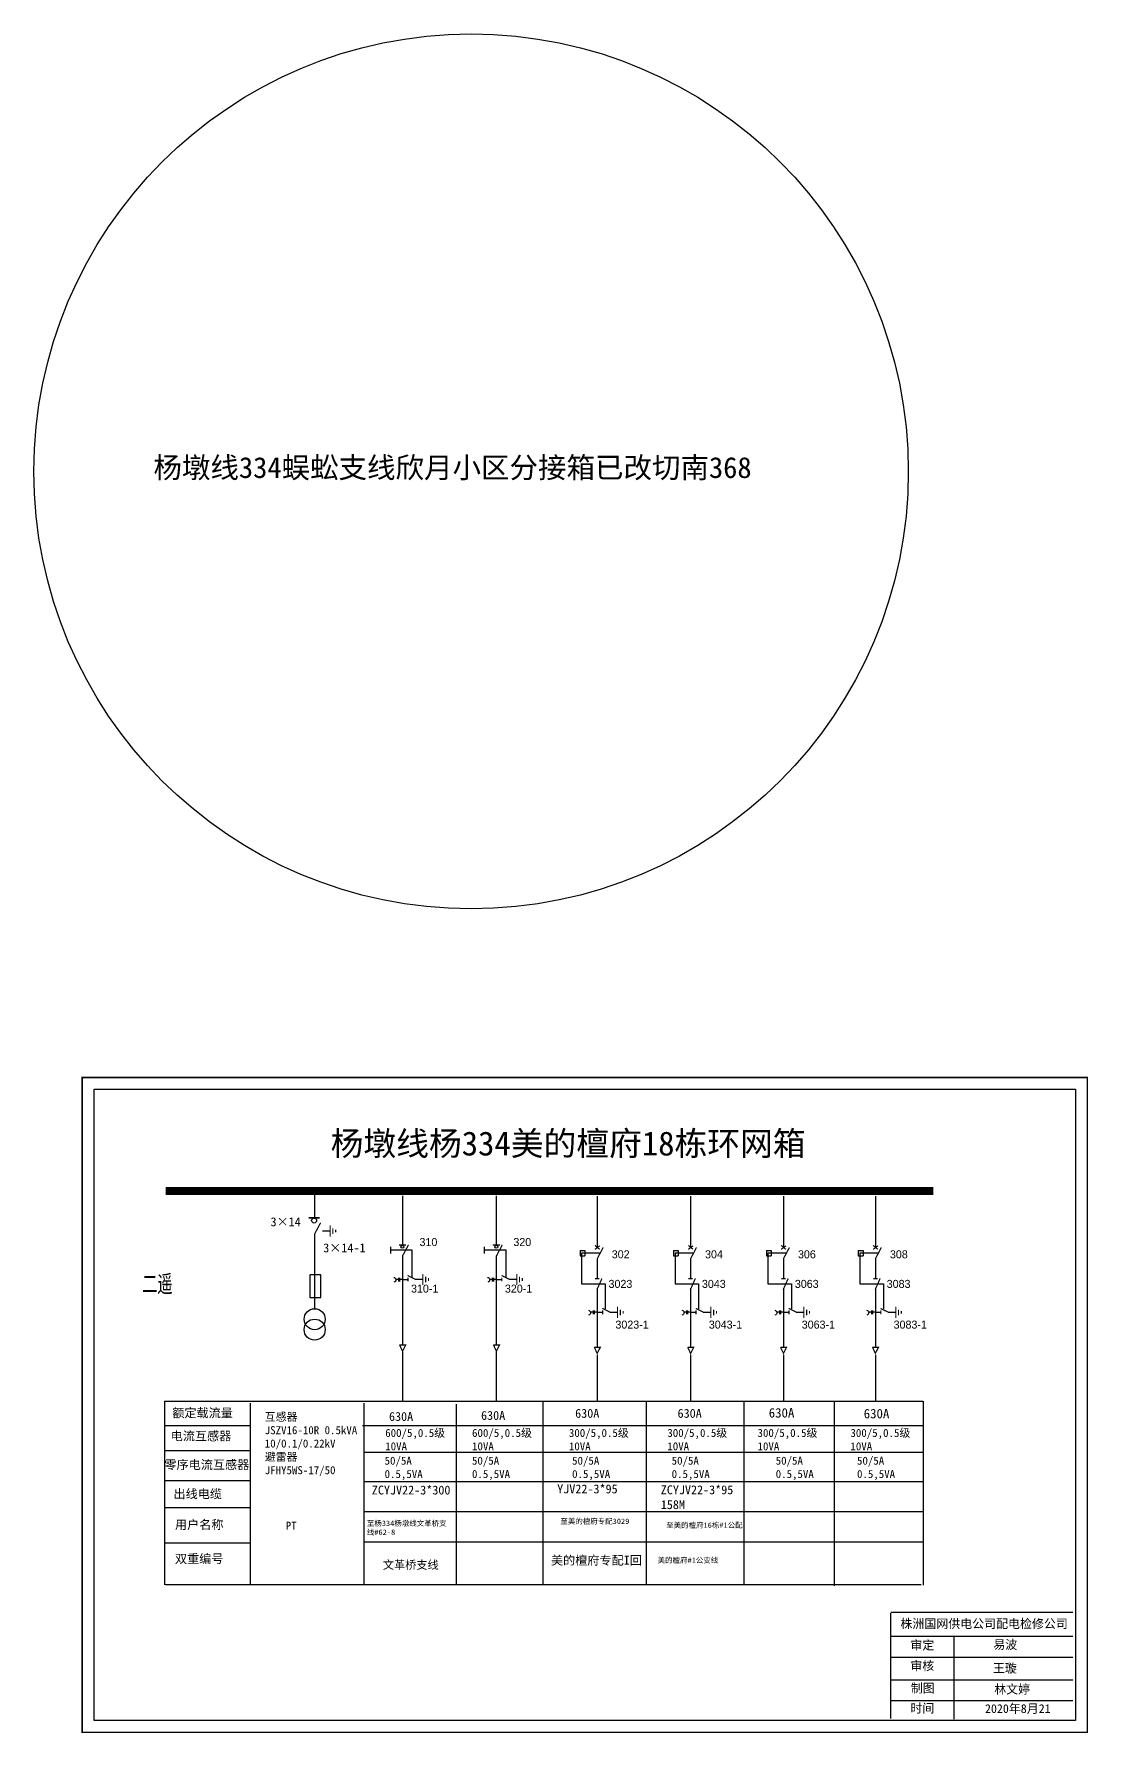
# Model space of a CAD drawing. Extents: x -51 to 361, y -348 to -135.
# Drawn here: x -50.8 to 80.8, y -348.5 to -136.5 of the extents above; entities that cross this region are included whole.
import ezdxf

# ---------------------------------------------------------------- set-up
doc = ezdxf.new("R2010")
doc.units = 0
doc.header["$LTSCALE"] = 0.774411
doc.linetypes.add('ACAD_ISO02W100', pattern=[15, 12, -3])
doc.linetypes.add('CENTER', pattern=[50.8, 31.75, -6.35, 6.35, -6.35])
doc.layers.get('0').update_dxf_attribs({"linetype": 'CONTINUOUS'})
doc.layers.add('2', color=7, linetype='CONTINUOUS')
doc.layers.add('3', color=7, linetype='CONTINUOUS')
doc.styles.add('HZ', font='')
doc.styles.add('hztxt_txtstyle_0.00_0_0', font='simkai.ttf')
doc.styles.add('hztxt_txtstyle_1.80_0_0', font='', dxfattribs={"height": 1.8, "bigfont": 'hztxt.shx'})
doc.styles.add('hztxt_txtstyle_2.70_0_0', font='simkai.ttf', dxfattribs={"height": 2.7})
doc.styles.add('字体', font='simkai_0.ttf', dxfattribs={"height": 2.5})
doc.styles.add('宋体', font='', dxfattribs={"width": 0.65})
doc.styles.get('HZ').set_extended_font_data('SimSun')
doc.styles.get('hztxt_txtstyle_1.80_0_0').set_extended_font_data('hztxt')
doc.styles.get('宋体').set_extended_font_data('SimSun')

# ---------------------------------------------------------------- blocks, each defined once
blk = doc.blocks.new('JD')
for points in [[(-2, 0.2), (-2, -0.2), (2, 0.2), (2, -0.2)], [(1, -1.2), (1, -0.8), (-1, -1.2), (-1, -0.8)], [(-0.5, -1.8), (-0.5, -2.2), (0.5, -1.8), (0.5, -2.2)]]:
    blk.add_trace(points)

msp = doc.modelspace()

# ---------------------------------------------------------------- linework, layer by layer
at = {"color": 0}
for p, q in [((-15.78, -280.84, 0.01), (-15.78, -284.13, 0.01)), ((-4.8, -281.44, 0.01), (-4.8, -287.55, 0.01)), ((6.92, -281.44, 0.01), (6.92, -287.55, 0.01)), ((19.51, -281.47, 0.01), (19.51, -287.89, 0.01)), ((31.17, -281.47, 0.01), (31.17, -287.89, 0.01)), ((42.76, -281.47, 0.01), (42.76, -287.89, 0.01)), ((54.24, -281.47, 0.01), (54.24, -287.89, 0.01)), ((-15.77, -286.16, 0.01), (-15.77, -295.49, 0.01)), ((-14.78, -285.79, 0.01), (-13.84, -285.79, 0.01)), ((17.38, -288.24, 0.01), (17.98, -288.24, 0.01)), ((17.38, -288.24, 0.01), (17.38, -288.9, 0.01)), ((17.98, -288.24, 0.01), (17.98, -288.9, 0.01)), ((29.04, -288.24, 0.01), (29.63, -288.24, 0.01)), ((29.04, -288.24, 0.01), (29.04, -288.9, 0.01)), ((29.63, -288.24, 0.01), (29.63, -288.9, 0.01)), ((40.63, -288.24, 0.01), (41.23, -288.24, 0.01)), ((40.63, -288.24, 0.01), (40.63, -288.9, 0.01)), ((41.23, -288.24, 0.01), (41.23, -288.9, 0.01)), ((52.11, -288.24, 0.01), (52.71, -288.24, 0.01)), ((52.11, -288.24, 0.01), (52.11, -288.9, 0.01)), ((52.71, -288.24, 0.01), (52.71, -288.9, 0.01)), ((-4.8, -288.91, 0.01), (-4.8, -300.01, 0.01)), ((6.92, -288.91, 0.01), (6.92, -300.01, 0.01)), ((17.38, -288.9, 0.01), (17.98, -288.9, 0.01)), ((19.51, -289.25, 0.01), (19.51, -291.73, 0.01)), ((29.04, -288.9, 0.01), (29.63, -288.9, 0.01)), ((31.17, -289.25, 0.01), (31.17, -291.73, 0.01)), ((40.63, -288.9, 0.01), (41.23, -288.9, 0.01)), ((42.76, -289.25, 0.01), (42.76, -291.73, 0.01)), ((52.11, -288.9, 0.01), (52.71, -288.9, 0.01)), ((54.24, -289.25, 0.01), (54.24, -291.73, 0.01)), ((-4.8, -291.86, 0.01), (-4.11, -291.86, 0.01)), ((-3.2, -291.84, 0.01), (-2.26, -291.84, 0.01)), ((6.92, -291.86, 0.01), (7.61, -291.86, 0.01)), ((8.51, -291.84, 0.01), (9.45, -291.84, 0.01)), ((19.51, -292.96, 0.01), (19.51, -300.27, 0.01)), ((31.17, -292.96, 0.01), (31.17, -300.27, 0.01)), ((42.76, -292.96, 0.01), (42.76, -300.27, 0.01)), ((54.24, -292.96, 0.01), (54.24, -300.27, 0.01)), ((19.51, -295.96, 0.01), (20.2, -295.96, 0.01)), ((21.1, -295.95, 0.01), (22.04, -295.95, 0.01)), ((31.17, -295.96, 0.01), (31.86, -295.96, 0.01)), ((32.76, -295.95, 0.01), (33.7, -295.95, 0.01)), ((42.76, -295.96, 0.01), (43.45, -295.96, 0.01)), ((44.36, -295.95, 0.01), (45.3, -295.95, 0.01)), ((54.24, -295.96, 0.01), (54.93, -295.96, 0.01)), ((55.83, -295.95, 0.01), (56.78, -295.95, 0.01)), ((-23.72, -310.12, 0.01), (-34.43, -310.12, 0.01)), ((-23.76, -313.26, 0.01), (-34.47, -313.26, 0.01)), ((-23.76, -316.98, 0.01), (-34.47, -316.98, 0.01)), ((-23.8, -320.37, 0.01), (-34.51, -320.37, 0.01)), ((-23.77, -324.78, 0.01), (-34.47, -324.78, 0.01))]:
    msp.add_line(p, q, dxfattribs=at)
at = {"color": 0, "linetype": 'ACAD_ISO02W100'}
for p, q in [((17.57, -288.58, 0.01), (17.57, -292.39, 0.01)), ((19.81, -288.58, 0.01), (17.57, -288.58, 0.01)), ((29.23, -288.58, 0.01), (29.23, -292.39, 0.01)), ((31.47, -288.58, 0.01), (29.23, -288.58, 0.01)), ((40.82, -288.58, 0.01), (40.82, -292.39, 0.01)), ((43.06, -288.58, 0.01), (40.82, -288.58, 0.01)), ((52.3, -288.58, 0.01), (52.3, -292.39, 0.01)), ((54.54, -288.58, 0.01), (52.3, -288.58, 0.01)), ((17.57, -292.39, 0.01), (20.52, -292.39, 0.01)), ((20.52, -292.39, 0.01), (20.52, -295.54, 0.01)), ((29.23, -292.39, 0.01), (32.18, -292.39, 0.01)), ((32.18, -292.39, 0.01), (32.18, -295.54, 0.01)), ((40.82, -292.39, 0.01), (43.78, -292.39, 0.01)), ((43.78, -292.39, 0.01), (43.78, -295.54, 0.01)), ((52.3, -292.39, 0.01), (55.26, -292.39, 0.01)), ((55.26, -292.39, 0.01), (55.26, -295.54, 0.01))]:
    msp.add_line(p, q, dxfattribs=at)
at = {"color": 0, "linetype": 'CENTER'}
for p, q in [((-4.79, -300.91, 0.01), (-4.79, -307.05, 0.01)), ((6.92, -300.91, 0.01), (6.92, -307.05, 0.01)), ((19.51, -301.25, 0.01), (19.51, -307.02, 0.01)), ((31.17, -301.25, 0.01), (31.17, -307.02, 0.01)), ((42.77, -301.25, 0.01), (42.77, -307.02, 0.01)), ((54.24, -301.25, 0.01), (54.24, -307.02, 0.01))]:
    msp.add_line(p, q, dxfattribs=at)
at = {"color": 0, "linetype": 'Continuous'}
for p, q in [((-34.49, -307.03, 0.01), (60.17, -307.03, 0.01)), ((-34.45, -329.98, 0.01), (-34.45, -307.03, 0.01)), ((-23.82, -307.28, 0.01), (-23.82, -329.97, 0.01)), ((-9.61, -307.28, 0.01), (-9.61, -329.97, 0.01)), ((12.73, -307.08, 0.01), (12.73, -329.97, 0.01)), ((25.63, -307.08, 0.01), (25.63, -329.97, 0.01)), ((37.83, -307.09, 0.01), (37.83, -329.99, 0.01)), ((49.09, -307.17, 0.01), (49.09, -330.07, 0.01)), ((60.23, -307.05, 0.01), (60.23, -329.99, 0.01)), ((1.91, -307.43, 0.01), (1.91, -329.96, 0.01)), ((-9.79, -310.1, 0.01), (60.2, -310.1, 0.01)), ((-9.61, -313.39, 0.01), (60.23, -313.39, 0.01)), ((-9.61, -317.08, 0.01), (60.11, -317.08, 0.01)), ((-9.61, -320.81, 0.01), (60.3, -320.81, 0.01)), ((-9.61, -324.6, 0.01), (60.2, -324.6, 0.01)), ((59.96, -329.98, 0.01), (-34.37, -329.98, 0.01)), ((56.16, -336.38, 0.01), (78.91, -336.38, 0.01)), ((64.06, -336.38, 0.01), (64.06, -346.72, 0.01)), ((56.16, -338.97, 0.01), (78.91, -338.97, 0.01)), ((56.16, -341.8, 0.01), (78.91, -341.8, 0.01)), ((56.16, -344.39, 0.01), (78.91, -344.39, 0.01))]:
    msp.add_line(p, q, dxfattribs=at)
at = {"color": 0, "linetype": 'Continuous', "const_width": 0.182, "elevation": 0.01}
msp.add_lwpolyline([(-44.78, -266.66), (80.7, -266.66), (80.7, -348.36), (-44.78, -348.36)], close=True, dxfattribs=at)
at = {"color": 0, "linetype": 'Continuous', "elevation": 0.01}
msp.add_lwpolyline([(-43.3, -268.13), (79.23, -268.13), (79.23, -346.88), (-43.3, -346.88)], close=True, dxfattribs=at)
at = {"color": 0, "elevation": 0.01}
for points, const_width in [([(-34.37, -280.84), (61.47, -280.84)], 0.998), ([(-16.53, -284.17), (-15.13, -284.17)], 0.238), ([(-15.77, -286.2), (-15.02, -284.78)], 0.15), ([(-5.24, -287.57), (-4.36, -287.57)], 0.15), ([(-4.8, -288.95), (-4.05, -287.53)], 0.15), ([(6.48, -287.57), (7.36, -287.57)], 0.15), ([(6.92, -288.95), (7.67, -287.53)], 0.15), ([(19.23, -287.61), (19.82, -288.1)], 0.15), ([(19.22, -288.11), (19.83, -287.66)], 0.15), ([(19.51, -289.29), (20.26, -287.87)], 0.15), ([(30.89, -287.61), (31.47, -288.1)], 0.15), ([(30.88, -288.11), (31.49, -287.66)], 0.15), ([(31.17, -289.29), (31.91, -287.87)], 0.15), ([(42.48, -288.11), (43.09, -287.66)], 0.15), ([(42.48, -287.61), (43.07, -288.1)], 0.15), ([(42.76, -289.29), (43.51, -287.87)], 0.15), ([(53.96, -288.11), (54.56, -287.66)], 0.15), ([(53.96, -287.61), (54.55, -288.1)], 0.15), ([(54.24, -289.29), (54.99, -287.87)], 0.15), ([(-4.15, -291.36), (-3.15, -291.86)], 0.15), ([(-4.11, -291.63), (-4.11, -292.09)], 0.15), ([(7.57, -291.36), (8.57, -291.86)], 0.15), ([(7.61, -291.63), (7.61, -292.09)], 0.15), ([(19.24, -291.77), (19.79, -291.77)], 0.15), ([(19.48, -293.15), (20.11, -291.73)], 0.15), ([(30.9, -291.77), (31.45, -291.77)], 0.15), ([(31.14, -293.15), (31.77, -291.73)], 0.15), ([(42.5, -291.77), (43.05, -291.77)], 0.15), ([(42.73, -293.15), (43.36, -291.73)], 0.15), ([(53.97, -291.77), (54.53, -291.77)], 0.15), ([(54.21, -293.15), (54.84, -291.73)], 0.15), ([(20.16, -295.47), (21.16, -295.96)], 0.15), ([(20.2, -295.73), (20.2, -296.19)], 0.15), ([(31.82, -295.47), (32.82, -295.96)], 0.15), ([(31.86, -295.73), (31.86, -296.19)], 0.15), ([(43.42, -295.47), (44.41, -295.96)], 0.15), ([(43.45, -295.73), (43.45, -296.19)], 0.15), ([(54.89, -295.47), (55.89, -295.96)], 0.15), ([(54.93, -295.73), (54.93, -296.19)], 0.15), ([(-5.17, -300.04), (-4.4, -300.04), (-4.79, -300.81), (-5.16, -300.02)], 0.15), ([(6.55, -300.04), (7.31, -300.04), (6.92, -300.81), (6.56, -300.02)], 0.15), ([(19.14, -300.32), (19.9, -300.32), (19.51, -301.09), (19.15, -300.3)], 0.15), ([(30.8, -300.32), (31.56, -300.32), (31.17, -301.09), (30.81, -300.3)], 0.15), ([(42.4, -300.32), (43.16, -300.32), (42.77, -301.09), (42.4, -300.3)], 0.15), ([(53.87, -300.32), (54.63, -300.32), (54.24, -301.09), (53.88, -300.3)], 0.15)]:
    msp.add_lwpolyline(points, dxfattribs=dict(at, const_width=const_width))
for points in [[(-6.31, -287.8), (-6.31, -288.63)], [(5.41, -287.8), (5.41, -288.63)], [(-16.36, -291.32), (-16.36, -294.12), (-14.98, -294.12), (-14.98, -291.29), (-16.36, -291.29)], [(-5.3, -291.85), (-5.62, -291.85)], [(-5.3, -291.64), (-5.3, -292.1)], [(-5.16, -291.64), (-5.16, -292.1)], [(-4.8, -291.85), (-5.16, -291.85)], [(6.42, -291.85), (6.1, -291.85)], [(6.42, -291.64), (6.42, -292.1)], [(6.56, -291.64), (6.56, -292.1)], [(6.92, -291.85), (6.56, -291.85)], [(19, -295.96), (18.69, -295.96)], [(19, -295.75), (19, -296.2)], [(19.14, -295.75), (19.14, -296.2)], [(19.51, -295.96), (19.14, -295.96)], [(30.66, -295.96), (30.35, -295.96)], [(30.66, -295.75), (30.66, -296.2)], [(30.8, -295.75), (30.8, -296.2)], [(31.16, -295.96), (30.8, -295.96)], [(42.26, -295.96), (41.94, -295.96)], [(42.26, -295.75), (42.26, -296.2)], [(42.4, -295.75), (42.4, -296.2)], [(42.76, -295.96), (42.4, -295.96)], [(53.74, -295.96), (53.42, -295.96)], [(53.74, -295.75), (53.74, -296.2)], [(53.88, -295.75), (53.88, -296.2)], [(54.24, -295.96), (53.88, -295.96)]]:
    msp.add_lwpolyline(points, dxfattribs=at)
at = {"color": 0, "linetype": 'ACAD_ISO02W100', "elevation": 0.01}
for points in [[(-3.57, -291.63), (-3.57, -288.21), (-6.31, -288.21)], [(8.15, -291.63), (8.15, -288.21), (5.41, -288.21)]]:
    msp.add_lwpolyline(points, dxfattribs=at)
at = {"color": 0, "elevation": 0.01}
for points in [[(-5.89, -291.6, -0.877934), (-5.87, -292.2)], [(5.83, -291.6, -0.877934), (5.84, -292.2)], [(18.42, -295.7, -0.877934), (18.43, -296.31)], [(30.08, -295.7, -0.877934), (30.09, -296.31)], [(41.68, -295.7, -0.877934), (41.69, -296.31)], [(53.15, -295.7, -0.877934), (53.16, -296.31)]]:
    msp.add_lwpolyline(points, format="xyb", dxfattribs=at)
at = {"color": 0, "linetype": 'Continuous', "const_width": 0.182, "elevation": 0.01}
msp.add_lwpolyline([(56.16, -333.48), (56.15, -346.68)], dxfattribs=at)
at = {"color": 0, "linetype": 'Continuous', "const_width": 0.182}
msp.add_lwpolyline([(56.16, -333.4), (78.91, -333.4)], dxfattribs=at)
at = {"color": 1, "linetype": 'Continuous'}
msp.add_circle((3.77, -191.04), 54.58, dxfattribs=at)
at = {"color": 0}
for centre, radius in [((-15.83, -284.51, 0.01), 0.305), ((-4.8, -287.78, 0.01), 0.192), ((6.92, -287.78, 0.01), 0.192)]:
    msp.add_circle(centre, radius, dxfattribs=at)
at = {"layer": '2', "color": 0}
for centre in [(-15.76, -296.82, 0.01), (-15.76, -298.12, 0.01)]:
    msp.add_circle(centre, 1.31, dxfattribs=at)

# ---------------------------------------------------------------- block references
at = {"color": 0, "xscale": 0.3494655254594932, "yscale": 0.3494655254594932, "zscale": 0.3494655254595134, "rotation": 90}
for p in [(-13.83, -285.82, 0.01), (-2.25, -291.87, 0.01), (9.47, -291.87, 0.01), (22.06, -295.97, 0.01), (33.71, -295.97, 0.01), (45.31, -295.97, 0.01), (56.79, -295.97, 0.01)]:
    msp.add_blockref('JD', p, dxfattribs=at)

# ---------------------------------------------------------------- texts
at = {"style": 'HZ'}
msp.add_text('杨墩线334蜈蚣支线欣月小区分接箱已改切南368', height=2.6082, dxfattribs=at).set_placement((-35.89, -191.86))
at = {"color": 0, "linetype": 'Continuous', "style": 'hztxt_txtstyle_2.70_0_0'}
for s, p in [('3×14', (-21.27, -285.22, 0.01)), ('3×14-1', (-14.69, -288.47, 0.01))]:
    msp.add_text(s, height=1.109, dxfattribs=at).set_placement(p)
at = {"color": 0, "style": 'hztxt_txtstyle_1.80_0_0'}
for s, p in [('310', (-2.67, -287.69, 0.01)), ('320', (9.05, -287.69, 0.01)), ('302', (21.33, -289.22, 0.01)), ('304', (32.98, -289.22, 0.01)), ('306', (44.58, -289.22, 0.01)), ('308', (56.06, -289.22, 0.01)), ('310-1', (-3.73, -293.5, 0.01)), ('320-1', (7.99, -293.5, 0.01)), ('3023', (20.93, -292.91, 0.01)), ('3043', (32.59, -292.91, 0.01)), ('3063', (44.19, -292.91, 0.01)), ('3083', (55.66, -292.91, 0.01)), ('3023-1', (21.79, -297.99, 0.01)), ('3043-1', (33.45, -297.99, 0.01)), ('3063-1', (45.05, -297.99, 0.01)), ('3083-1', (56.52, -297.99, 0.01))]:
    msp.add_text(s, height=0.998, dxfattribs=at).set_placement(p)
at = {"color": 7, "linetype": 'Continuous', "true_color": 0xffffff, "attachment_point": 1}
for s, insert, char_height, width, style in [('杨墩线杨334美的檀府18栋环网箱', (-13.77, -273.39, 0.01), 3, 90.5642, '字体'), ('{\\fSimSun|b0|i0|c134|p2;ZCYJV22-3*300}', (-8.62, -317.58, 0.01), 1.1094, 17.8852, 'hztxt_txtstyle_2.70_0_0'), ('{\\fSimSun|b0|i0|c134|p2;YJV22-3*95}', (14.52, -317.44, 0.01), 1.1094, 17.8852, 'hztxt_txtstyle_2.70_0_0'), ('{\\fSimSun|b0|i0|c134|p2;ZCYJV22-3*95\\P158M}', (27.45, -317.55, 0.01), 1.1094, 17.8852, 'hztxt_txtstyle_2.70_0_0'), ('{\\fSimSun|b0|i0|c134|p2;至杨334杨墩线文革桥支线#62-8}', (-9.24, -321.95, 0.01), 0.6656, 10.0352, 'hztxt_txtstyle_2.70_0_0'), ('{\\fSimSun|b0|i0|c134|p2;至美的檀府专配3029}', (14.92, -321.7, 0.01), 0.6656, 10.0352, 'hztxt_txtstyle_2.70_0_0'), ('{\\fSimSun|b0|i0|c134|p2;至美的檀府16栋#1公配}', (28.13, -322.18, 0.01), 0.6656, 10.0352, 'hztxt_txtstyle_2.70_0_0'), ('{\\fSimSun|b0|i0|c134|p2;美的檀府专配I回}', (13.74, -326.34, 0.01), 1.1094, 11.6994, 'hztxt_txtstyle_2.70_0_0'), ('{\\fSimSun|b0|i0|c134|p2;美的檀府#1公变线}', (27.06, -326.55, 0.01), 0.6656, 10.0352, 'hztxt_txtstyle_2.70_0_0'), ('{\\fSimSun|b0|i0|c134|p2;文革桥支线}', (-7.24, -326.96, -0.01), 1.02, 10.9899, 'hztxt_txtstyle_2.70_0_0'), ('株洲国网供电公司配电检修公司', (57.37, -334.27), 1.0944, 29.9201, '字体'), ('易波', (68.97, -336.88, 0.01), 1.094, 8.5588, '字体'), ('王璇', (68.92, -339.82, 0.01), 1.094, 8.5588, '字体'), ('2020年8月21', (67.93, -344.86, 0.01), 1.094, 16.0081, '字体')]:
    msp.add_mtext(s, dxfattribs=dict(at, insert=insert, char_height=char_height, width=width, style=style))
at = {"color": 0, "linetype": 'Continuous', "attachment_point": 1}
for s, insert, char_height, width, style in [('{\\fSimSun|b0|i0|c134|p2;额定载流量}', (-33.54, -307.95, 0.01), 1.1094, 17.8852, 'hztxt_txtstyle_2.70_0_0'), ('\\A1;{\\fSimSun|b0|i0|c134|p2;互感器\\PJSZV16-10R 0.5kVA\\P10/0.1/0.22kV\\P避雷器\\PJFHY5WS-17/50}', (-21.99, -308.5, 0.01), 0.9985, 18.4113, 'hztxt_txtstyle_2.70_0_0'), ('{\\fSimSun|b0|i0|c134|p2;630A}', (-6.48, -308.4, 0.01), 1.1094, 17.8852, 'hztxt_txtstyle_2.70_0_0'), ('{\\fSimSun|b0|i0|c134|p2;630A}', (5.01, -308.27, 0.01), 1.1094, 17.8852, 'hztxt_txtstyle_2.70_0_0'), ('{\\fSimSun|b0|i0|c134|p2;630A}', (16.76, -308.01, 0.01), 1.1094, 17.8852, 'hztxt_txtstyle_2.70_0_0'), ('{\\fSimSun|b0|i0|c134|p2;630A}', (29.55, -308.01, 0.01), 1.1094, 17.8852, 'hztxt_txtstyle_2.70_0_0'), ('{\\fSimSun|b0|i0|c134|p2;630A}', (40.93, -307.91, 0.01), 1.1757, 9.454, 'hztxt_txtstyle_0.00_0_0'), ('{\\fSimSun|b0|i0|c134|p2;630A}', (52.79, -308.01, 0.01), 1.1757, 9.454, 'hztxt_txtstyle_0.00_0_0'), ('{\\fSimSun|b0|i0|c134|p2;电流互感器}', (-33.74, -310.83, 0.01), 1.1094, 17.8852, 'hztxt_txtstyle_2.70_0_0'), ('\\A1;{\\fSimSun|b0|i0|c134|p2;600/5,0.5级\\P10VA}', (-6.95, -310.51, 0.01), 0.9985, 18.4113, 'hztxt_txtstyle_2.70_0_0'), ('\\A1;{\\fSimSun|b0|i0|c134|p2;600/5,0.5级\\P10VA}', (3.89, -310.51, 0.01), 0.9985, 18.4113, 'hztxt_txtstyle_2.70_0_0'), ('\\A1;{\\fSimSun|b0|i0|c134|p2;300/5,0.5级\\P10VA}', (15.98, -310.51, 0.01), 0.9985, 18.4113, 'hztxt_txtstyle_2.70_0_0'), ('\\A1;{\\fSimSun|b0|i0|c134|p2;300/5,0.5级\\P10VA}', (28.27, -310.51, 0.01), 0.9985, 18.4113, 'hztxt_txtstyle_2.70_0_0'), ('\\A1;{\\fSimSun|b0|i0|c134|p2;300/5,0.5级\\P10VA}', (39.53, -310.51, 0.01), 0.9985, 18.4113, 'hztxt_txtstyle_2.70_0_0'), ('\\A1;{\\fSimSun|b0|i0|c134|p2;300/5,0.5级\\P10VA}', (51.13, -310.51, 0.01), 0.9985, 18.4113, 'hztxt_txtstyle_2.70_0_0'), ('{\\fSimSun|b0|i0|c134|p2;零序电流互感器}', (-34.52, -314.41, 0.01), 1.1094, 17.8852, 'hztxt_txtstyle_2.70_0_0'), ('{\\fSimSun|b0|i0|c134|p2;50/5A\\P0.5,5VA}', (-7.03, -313.97, 0.01), 0.9985, 17.8852, 'hztxt_txtstyle_2.70_0_0'), ('{\\fSimSun|b0|i0|c134|p2;50/5A\\P0.5,5VA}', (3.88, -313.97, 0.01), 0.9985, 17.8852, 'hztxt_txtstyle_2.70_0_0'), ('{\\fSimSun|b0|i0|c134|p2;50/5A\\P0.5,5VA}', (16.38, -313.97, 0.01), 0.9985, 17.8852, 'hztxt_txtstyle_2.70_0_0'), ('{\\fSimSun|b0|i0|c134|p2;50/5A\\P0.5,5VA}', (28.81, -313.97, 0.01), 0.9985, 17.8852, 'hztxt_txtstyle_2.70_0_0'), ('{\\fSimSun|b0|i0|c134|p2;50/5A\\P0.5,5VA}', (41.8, -313.97, 0.01), 0.9985, 17.8852, 'hztxt_txtstyle_2.70_0_0'), ('{\\fSimSun|b0|i0|c134|p2;50/5A\\P0.5,5VA}', (51.95, -313.97, 0.01), 0.9985, 17.8852, 'hztxt_txtstyle_2.70_0_0'), ('{\\fSimSun|b0|i0|c134|p2;出线电缆}', (-33.39, -318.05, 0.01), 1.1094, 17.8852, 'hztxt_txtstyle_2.70_0_0'), ('{\\fSimSun|b0|i0|c134|p2;用户名称}', (-33.2, -321.89, 0.01), 1.1094, 17.8852, 'hztxt_txtstyle_2.70_0_0'), ('{\\fSimSun|b0|i0|c134|p2;PT}', (-19.37, -322.09, 0.01), 1.0024, 7.7986, 'hztxt_txtstyle_0.00_0_0'), ('{\\fSimSun|b0|i0|c134|p2;双重编号}', (-33.2, -326.15, 0.01), 1.1094, 17.8852, 'hztxt_txtstyle_2.70_0_0'), ('\\f\uffbfﾬￌﾣﾤ_GB2312|b0|i0|c134|p49;审定', (58.61, -336.95, 0.01), 1.0944, 8.5588, '字体'), ('\\f\uffbfﾬￌﾣﾤ_GB2312|b0|i0|c134|p49;审核', (58.61, -339.53, 0.01), 1.0944, 8.5588, '字体'), ('\\f\uffbfﾬￌﾣﾤ_GB2312|b0|i0|c134|p49;制图', (58.66, -342.31, 0.01), 1.0944, 8.5588, '字体'), ('林文婷', (69.08, -342.45, 0.01), 1.094, 8.5588, '字体'), ('\\f\uffbfﾬￌﾣﾤ_GB2312|b0|i0|c134|p49;时间', (58.61, -344.82, 0.01), 1.0944, 8.5588, '字体')]:
    msp.add_mtext(s, dxfattribs=dict(at, insert=insert, char_height=char_height, width=width, style=style))
at = {"layer": '3', "color": 0, "style": '宋体', "width": 0.65}
msp.add_text('二遥', height=2.143, dxfattribs=at).set_placement((-37.3, -293.48, -0.01))

doc.saveas('drawing.dxf')
